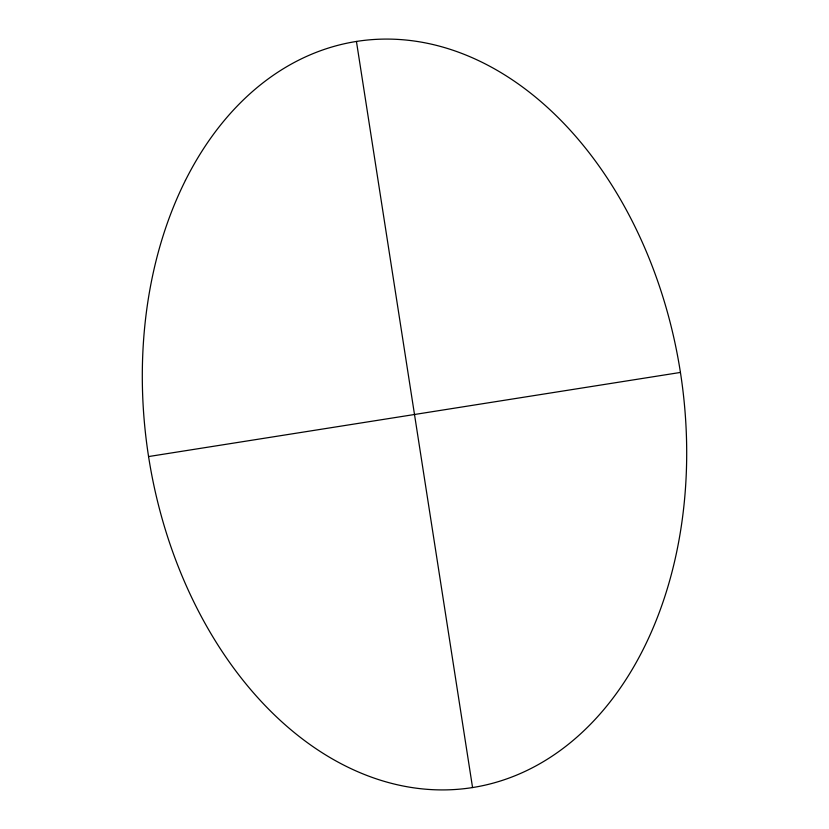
<?xml version="1.0" encoding="UTF-8"?>
<svg xmlns="http://www.w3.org/2000/svg" width="829" height="829" viewBox="0 0 829 829"><rect width="100%" height="100%" fill="white"/><g stroke="black" fill="none" stroke-linecap="round" stroke-linejoin="round"><path stroke-width="1.24" d="M148.567 456.561L680.433 372.439M356.439 41.45L472.561 787.55M185.406 180.453A377.537 269.228 81.3 0 0 401.754 785.726A377.537 269.228 81.3 0 0 656.34 277.321A377.537 269.228 81.3 0 0 185.406 180.453"/></g></svg>
